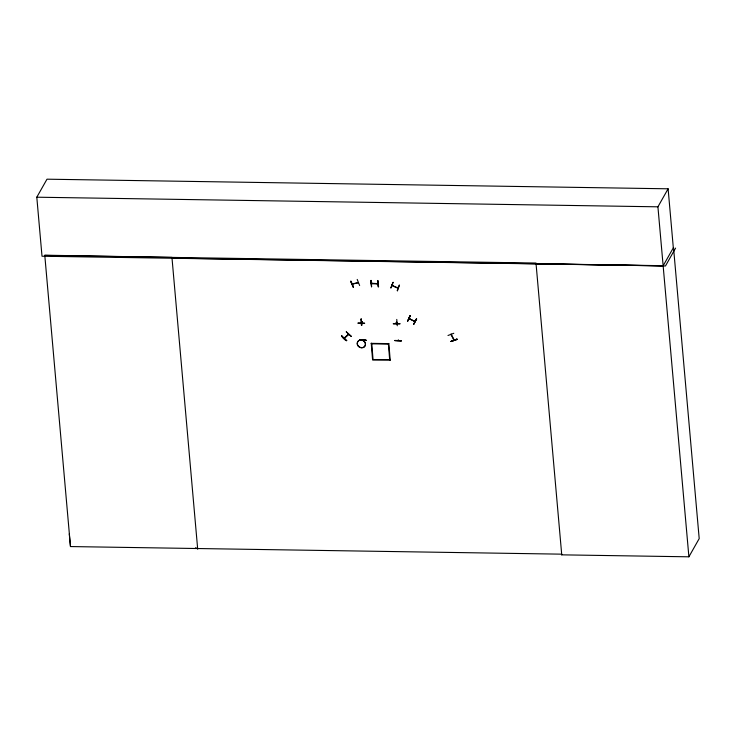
<?xml version="1.0" encoding="UTF-8"?>
<svg xmlns="http://www.w3.org/2000/svg" width="736" height="736" viewBox="0 0 736 736"><rect width="100%" height="100%" fill="white"/><g stroke="black" fill="none" stroke-linecap="round" stroke-linejoin="round"><path stroke-width="1.1" d="M451.048 341.357L457.019 339.452L450.993 341.476M456.854 339.176L456.955 339.057M366.105 340.299L359.545 339.885M366.096 340.336L359.462 340.032M401.405 340.878L394.772 340.584L401.414 340.842M398.277 340.115L397.9 340.612L398.388 340.106M344.42 338.422L348.717 334.42M352.811 284.271L352.792 283.728M393.134 282.284L390.825 288.089L392.987 282.385M392.674 285.467C389.73 284.17 399.427 289.791 397.845 287.288M397.422 290.913L399.4 284.979L397.192 290.646M409.998 315.551L407.634 321.181L410.274 315.67M407.634 321.181L410.366 315.569M409.768 318.403L409.584 318.578M414.718 320.832L414.34 321.338L415.095 321.43M416.447 318.798L413.715 324.245L416.714 318.964M413.834 324.116L416.475 318.817M371.551 283.213L371.284 283.756L377.89 283.884L377.218 283.894M361.486 322.037L362.176 322.322L362.222 321.724M396.943 322.8L396.299 322.377M561.651 554.843L688.896 556.812L699.2 538.605L673.514 247.489L663.127 265.843L42.007 256.229L36.8 197.202L46.994 179.188L668.113 188.802L673.32 247.83M350.575 281.41L350.998 281.161L353.427 287.196M352.36 283.848L358.358 282.679L352.406 284.142M357.199 279.422L359.646 285.54M350.612 281.382L353.317 287.325M371.413 283.277L377.89 283.636M341.835 335.883C340.878 336.352 346.352 341.633 346.711 340.566M371.432 283.783L372.011 283.213M371.938 283.783L372.112 283.36M371.551 286.773L371.073 280.37L371.597 286.626M346.27 331.89L351.394 336.343M344.292 337.898L348.533 334.153M377.743 280.471L378.543 286.884L377.724 280.6M348.432 334.733L348.312 334.208M377.172 283.848L377.43 283.305M377.835 283.857L378.037 283.378M378.175 286.874L377.706 280.471M358.064 323.132L364.688 323.251L357.99 323.104M361.762 321.706L361.79 322.028M361.56 323.086L361.146 323.656M361.634 323.15L361.44 323.389M362.176 322.322L362.324 321.862M361.753 325.275L361.312 318.863L361.818 325.119M392.132 284.906L391.984 285.421L392.288 284.906M392.72 285.09L392.444 285.669L392.766 285.172M362.784 339.517L362.664 340.096L363.014 339.526M363.087 339.554L363.106 339.774M366.086 340.161L359.545 339.922M398.388 287.592L398.305 287.785M390.319 360.07L372.591 359.996L371.238 343.151M389.786 359.591L373.042 359.536L371.772 343.62M399.915 323.776L393.364 323.674M396.768 319.415L397.256 325.781M396.207 322.782L396.474 322.239M397.072 322.322L396.262 322.57L396.86 322.819M396.64 323.628L396.621 323.914M389.675 359.794L388.396 343.878M390.2 360.263L388.847 343.427M394.855 340.437L401.387 340.704M409.161 318.099L409.676 318.66M415.03 321.393L409.014 318.67L409.308 318.108M414.34 321.338L414.626 320.85M415.141 321.043L414.846 321.604L415.242 321.163M453.799 333.279L447.985 335.496M450.901 334.282L453.827 340.004M451.113 334.199L450.736 334.595M454.149 339.876L451.232 334.3M453.459 339.719L453.937 339.471M688.896 556.812L657.92 206.816L668.113 188.802M675.584 248.106L665.473 265.972L536.056 263.727M346.601 340.731L341.697 336.067M341.808 335.91L346.702 340.575M350.87 281.299L353.372 287.298M346.325 331.826L351.21 336.499M371.505 286.746L370.926 280.499M450.947 341.476L456.946 339.038M451.002 341.541L456.909 339.241M414.911 321.595L408.977 318.578M360.888 318.992L361.385 325.257M36.8 197.202L657.92 206.816M172.012 258.097L663.21 265.696M371.128 343.353L388.737 343.62M371.652 343.822L388.286 344.08M70.481 546.563L561.678 554.162L561.743 554.843L535.992 263.046L44.795 255.438L70.481 546.563L69.276 533.894M44.776 255.199L171.948 257.407L197.699 549.212M399.998 323.803L393.291 323.831M362.167 322.267L361.643 322.285M195.5 547.768L197.634 548.522M391.975 285.393L398.093 288.024M357.42 344.871A4.26 3.79 29.5 0 0 364.495 346.73A4.26 3.79 29.5 0 0 362.066 340.161A4.26 3.79 29.5 0 0 357.42 344.871M357.512 344.752A4.232 3.772 29.5 0 0 364.541 346.601A4.232 3.772 29.5 0 0 362.121 340.078A4.232 3.772 29.5 0 0 357.512 344.752"/></g></svg>
